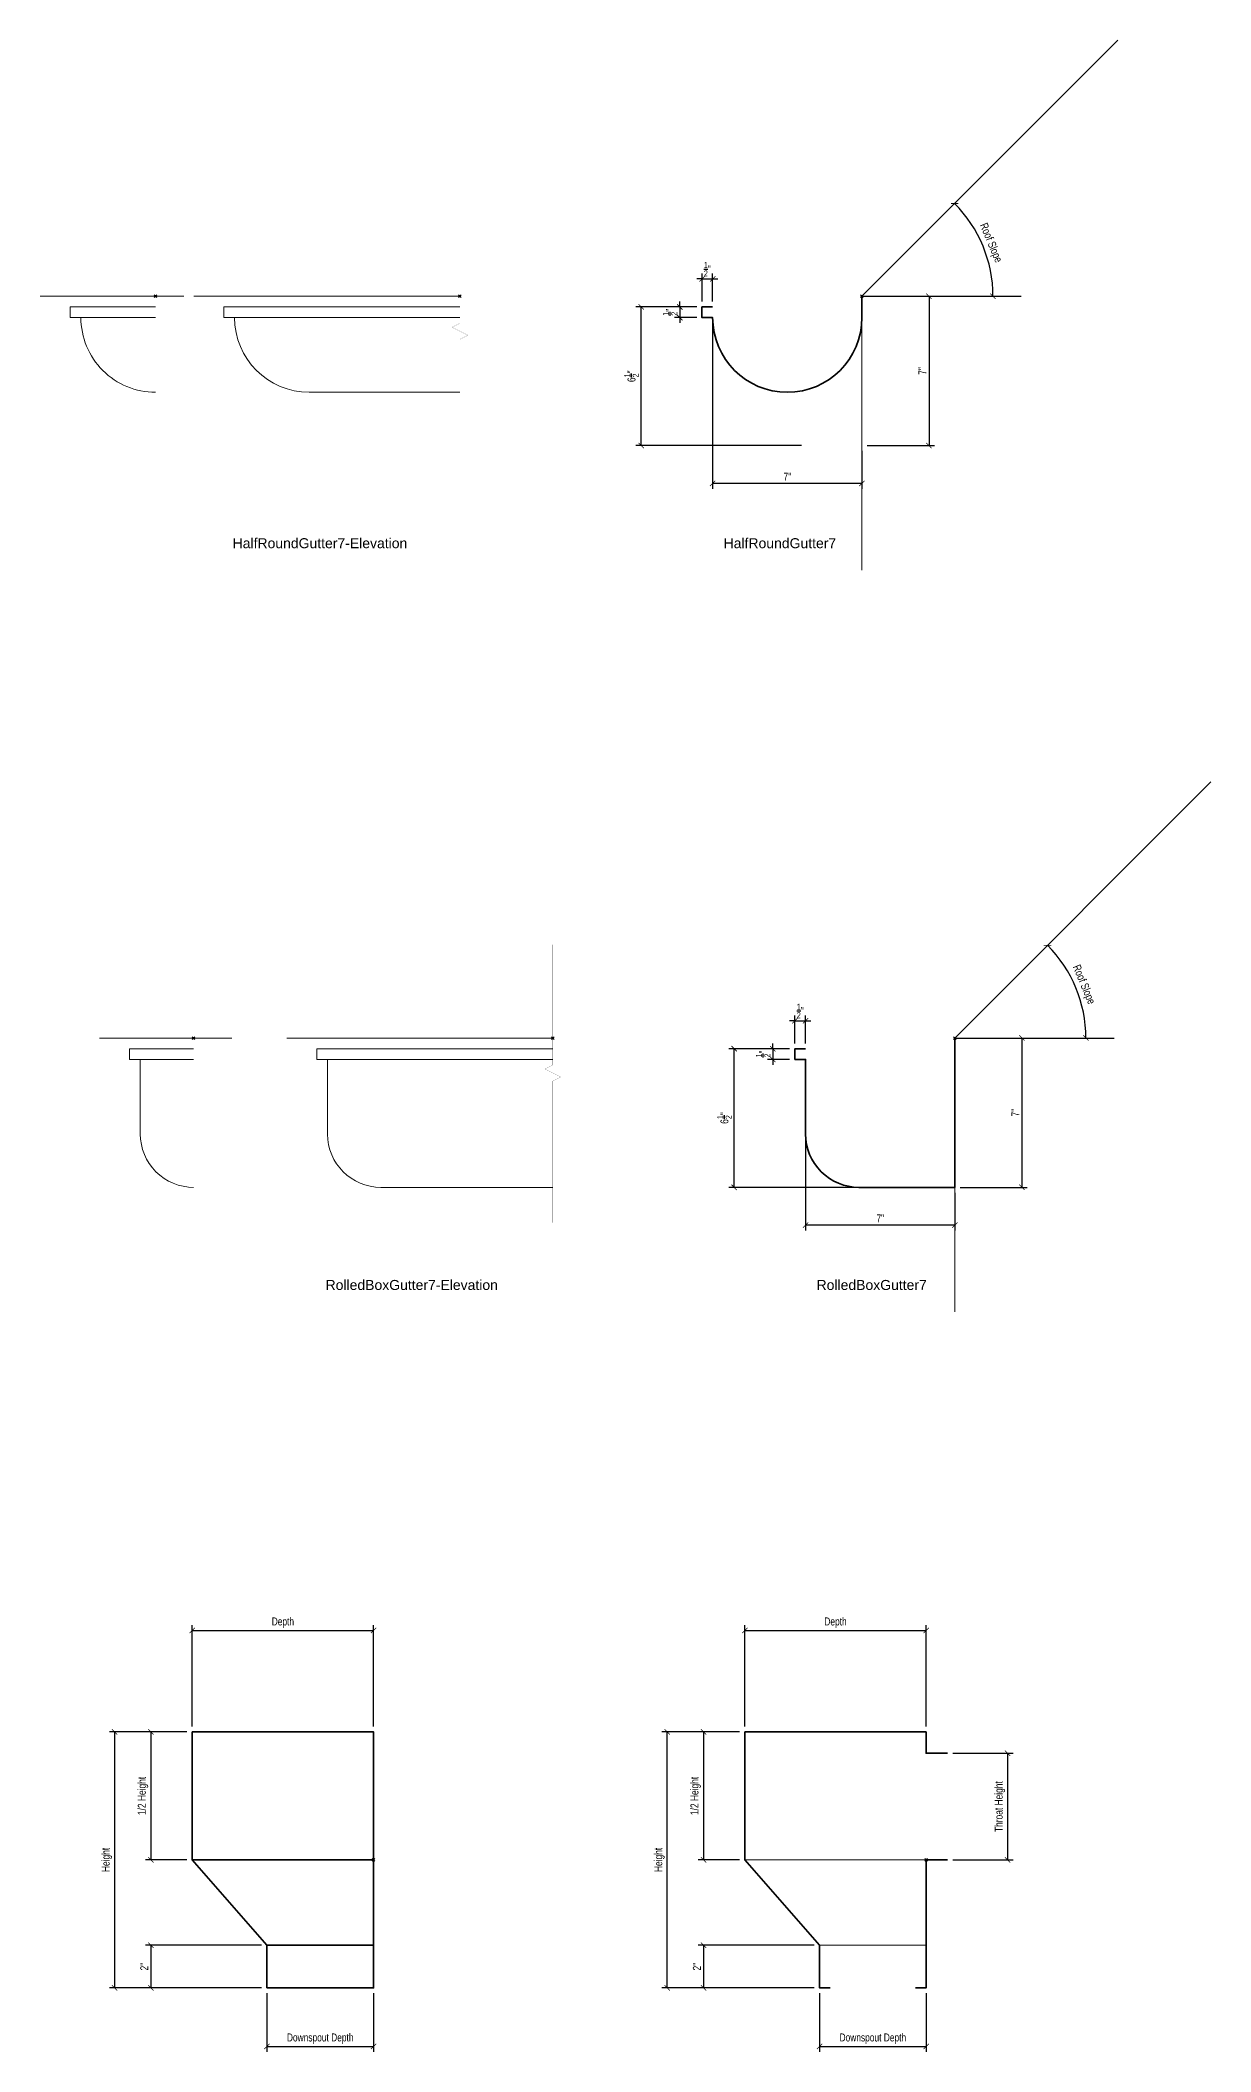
# Model space of a CAD drawing. Header units: inches. Extents: x 1550 to 1938, y 1113 to 1725.
# Drawn here: x 1727.2 to 1782.1, y 1409.5 to 1503.8 of the extents above; entities that cross this region are included whole.
import ezdxf
from ezdxf.enums import TextEntityAlignment as Align

# ---------------------------------------------------------------- set-up
doc = ezdxf.new("R2010")
doc.units = ezdxf.units.IN
doc.header["$LTSCALE"] = 4
doc.header["$MEASUREMENT"] = 0
doc.header["$PDMODE"] = 99
doc.header["$PDSIZE"] = 0.0625
doc.layers.get('Defpoints').update_dxf_attribs({"color": 121})
doc.layers.add('ANNSYMOBJ', color=131, linetype='Continuous')
doc.layers.add('DIMLINE', color=211, linetype='Continuous')
for name, color, linetype, lineweight in [('FINE', 90, 'Continuous', 18), ('HATCH', 190, 'Continuous', 18), ('MED', 31, 'Continuous', 35), ('Thin', 150, 'Continuous', 18), ('TITTXT', 213, 'Continuous', 50), ('Wide', 212, 'Continuous', 35), ('XLINE', 140, 'Continuous', 18)]:
    doc.layers.add(name, color=color, linetype=linetype, lineweight=lineweight)
doc.styles.add('Arch-Dim', font='arial.ttf', dxfattribs={"width": 0.75})
doc.styles.add('RomanS', font='romans.shx')
doc.dimstyles.new('Aec-Arch-I-3', dxfattribs={"dimscale": 4, "dimtxt": 0.09375, "dimasz": 0.0625, "dimexe": 0.0625, "dimexo": 0.0625, "dimgap": 0.03125, "dimtad": 1, "dimdec": 4, "dimzin": 3, "dimdsep": 46, "dimlunit": 4, "dimtxsty": 'Arch-Dim', "dimblk": 'ARCHTICK', "dimcen": 0.09375, "dimclrd": 8, "dimclre": 8, "dimazin": 2, "dimtfac": 0.75, "dimtdec": 4, "dimtix": 1, "dimtmove": 1, "dimatfit": 2, "dimldrblk": 'OPEN90', "dimfxl": 1, "dimtolj": 1, "dimtzin": 0, "dimarcsym": 0})

# ---------------------------------------------------------------- blocks, each defined once
blk = doc.blocks.new('Anno_Title_T2')
at = {"color": 0, "linetype": 'ByBlock', "lineweight": -2, "style": 'RomanS'}
blk.add_attdef('TITLE', (0, 0.5), '', height=1.25, dxfattribs=at)
blk.add_attdef('SCALE', text='', height=0.75, dxfattribs=at).set_placement((0, -0.5), align=Align.TOP_LEFT)
blk = doc.blocks.new('_ArchTick')
at = {"color": 0, "linetype": 'ByBlock', "const_width": 0.15}
blk.add_lwpolyline([(-0.5, -0.5), (0.5, 0.5)], dxfattribs=at)
blk = doc.blocks.new('*D300')
at = {"layer": 'Defpoints', "color": 0, "transparency": 16777216}
for p in [(1777.759, 1503.801), (1771.695, 1493.391), (1765.759, 1491.801), (1765.759, 1491.801), (1773.23, 1491.801)]:
    blk.add_point(p, dxfattribs=at)
at = {"layer": 'DIMLINE', "color": 8, "lineweight": -2, "transparency": 16777216}
blk.add_arc((1765.759, 1491.801), 6.145, 360, 45, dxfattribs=at)
at = {"layer": 'DIMLINE', "color": 8, "lineweight": -2, "transparency": 16777216, "xscale": 0.25, "yscale": 0.25, "zscale": 0.25}
for p, rotation in [((1770.104, 1496.146), 135.0000000000004), ((1771.904, 1491.801), 269.9999999999999)]:
    blk.add_blockref('_ArchTick', p, dxfattribs=dict(at, rotation=rotation))
at = {"layer": 'DIMLINE', "color": 0, "transparency": 16777216, "insert": (1771.776, 1494.293), "char_height": 0.375, "attachment_point": 5, "rotation": 292.5, "style": 'Arch-Dim'}
blk.add_mtext('\\A1;Roof Slope', dxfattribs=at)
blk = doc.blocks.new('_Open90')
at = {"color": 0, "linetype": 'ByBlock', "lineweight": -2}
for p, q in [((0, 0), (-1, 0)), ((-0.5, 0.5), (0, 0)), ((0, 0), (-0.5, -0.5))]:
    blk.add_line(p, q, dxfattribs=at)
blk = doc.blocks.new('*D301')
at = {"layer": 'Defpoints', "color": 0, "transparency": 16777216}
for p in [(1758.759, 1490.801), (1765.759, 1484.801), (1758.759, 1483.032)]:
    blk.add_point(p, dxfattribs=at)
at = {"layer": 'DIMLINE', "color": 8, "lineweight": -2, "transparency": 16777216}
for p, q in [((1758.759, 1490.551), (1758.759, 1482.782)), ((1765.759, 1484.551), (1765.759, 1482.782)), ((1765.759, 1483.032), (1758.759, 1483.032))]:
    blk.add_line(p, q, dxfattribs=at)
at = {"layer": 'DIMLINE', "color": 8, "lineweight": -2, "transparency": 16777216, "xscale": 0.25, "yscale": 0.25, "zscale": 0.25, "rotation": 180}
blk.add_blockref('_ArchTick', (1758.759, 1483.032), dxfattribs=at)
at = {"layer": 'DIMLINE', "color": 8, "lineweight": -2, "transparency": 16777216, "xscale": 0.25, "yscale": 0.25, "zscale": 0.25}
blk.add_blockref('_ArchTick', (1765.759, 1483.032), dxfattribs=at)
at = {"layer": 'DIMLINE', "color": 0, "transparency": 16777216, "insert": (1762.259, 1483.345), "char_height": 0.375, "attachment_point": 5, "style": 'Arch-Dim'}
blk.add_mtext('\\A1;7"', dxfattribs=at)
blk = doc.blocks.new('*D302')
at = {"layer": 'Defpoints', "color": 0, "transparency": 16777216}
for p in [(1765.759, 1491.801), (1765.759, 1484.801), (1768.904, 1484.801)]:
    blk.add_point(p, dxfattribs=at)
at = {"layer": 'DIMLINE', "color": 8, "lineweight": -2, "transparency": 16777216}
for p, q in [((1766.009, 1491.801), (1769.154, 1491.801)), ((1768.904, 1491.801), (1768.904, 1484.801)), ((1766.009, 1484.801), (1769.154, 1484.801))]:
    blk.add_line(p, q, dxfattribs=at)
at = {"layer": 'DIMLINE', "color": 8, "lineweight": -2, "transparency": 16777216, "xscale": 0.25, "yscale": 0.25, "zscale": 0.25}
for p, rotation in [((1768.904, 1491.801), 90), ((1768.904, 1484.801), 270)]:
    blk.add_blockref('_ArchTick', p, dxfattribs=dict(at, rotation=rotation))
at = {"layer": 'DIMLINE', "color": 0, "transparency": 16777216, "insert": (1768.592, 1488.301), "char_height": 0.375, "attachment_point": 5, "rotation": 90, "style": 'Arch-Dim'}
blk.add_mtext('\\A1;7"', dxfattribs=at)
blk = doc.blocks.new('*D303')
at = {"layer": 'Defpoints', "color": 0, "transparency": 16777216}
for p in [(1755.408, 1491.301), (1758.259, 1491.301), (1763.172, 1484.801)]:
    blk.add_point(p, dxfattribs=at)
at = {"layer": 'DIMLINE', "color": 8, "lineweight": -2, "transparency": 16777216}
for p, q in [((1758.009, 1491.301), (1755.158, 1491.301)), ((1755.408, 1484.801), (1755.408, 1491.301)), ((1762.922, 1484.801), (1755.158, 1484.801))]:
    blk.add_line(p, q, dxfattribs=at)
at = {"layer": 'DIMLINE', "color": 8, "lineweight": -2, "transparency": 16777216, "xscale": 0.25, "yscale": 0.25, "zscale": 0.25}
for p, rotation in [((1755.408, 1491.301), 90), ((1755.408, 1484.801), 270)]:
    blk.add_blockref('_ArchTick', p, dxfattribs=dict(at, rotation=rotation))
at = {"layer": 'DIMLINE', "color": 0, "transparency": 16777216, "insert": (1754.951, 1488.051), "char_height": 0.375, "attachment_point": 5, "rotation": 90, "style": 'Arch-Dim'}
blk.add_mtext('\\A1;6{\\H0.750000x;\\S1/2;}"', dxfattribs=at)
blk = doc.blocks.new('*D304')
at = {"layer": 'Defpoints', "color": 0, "transparency": 16777216}
for p in [(1758.759, 1492.613), (1758.259, 1491.301), (1758.759, 1491.301)]:
    blk.add_point(p, dxfattribs=at)
at = {"layer": 'DIMLINE', "color": 8, "lineweight": -2, "transparency": 16777216}
for p, q in [((1758.259, 1492.613), (1758.009, 1492.613)), ((1758.259, 1491.551), (1758.259, 1492.863)), ((1758.259, 1492.613), (1758.759, 1492.613)), ((1758.759, 1491.551), (1758.759, 1492.863)), ((1758.759, 1492.613), (1759.009, 1492.613))]:
    blk.add_line(p, q, dxfattribs=at)
at = {"layer": 'DIMLINE', "color": 8, "lineweight": -2, "transparency": 16777216, "xscale": 0.25, "yscale": 0.25, "zscale": 0.25}
blk.add_blockref('_ArchTick', (1758.259, 1492.613), dxfattribs=at)
at = {"layer": 'DIMLINE', "color": 8, "lineweight": -2, "transparency": 16777216, "xscale": 0.25, "yscale": 0.25, "zscale": 0.25, "rotation": 180}
blk.add_blockref('_ArchTick', (1758.759, 1492.613), dxfattribs=at)
at = {"layer": 'DIMLINE', "color": 0, "transparency": 16777216, "insert": (1758.509, 1493.067), "char_height": 0.375, "attachment_point": 5, "style": 'Arch-Dim'}
blk.add_mtext('\\A1;{\\H0.750000x;\\S1/2;}"', dxfattribs=at)
blk = doc.blocks.new('*D305')
at = {"layer": 'Defpoints', "color": 0, "transparency": 16777216}
for p in [(1757.218, 1490.801), (1758.259, 1491.301), (1758.259, 1490.801)]:
    blk.add_point(p, dxfattribs=at)
at = {"layer": 'DIMLINE', "color": 8, "lineweight": -2, "transparency": 16777216}
for p, q in [((1757.218, 1491.301), (1757.218, 1491.551)), ((1758.009, 1491.301), (1756.968, 1491.301)), ((1758.009, 1490.801), (1756.968, 1490.801)), ((1757.218, 1491.301), (1757.218, 1490.801)), ((1757.218, 1490.801), (1757.218, 1490.551))]:
    blk.add_line(p, q, dxfattribs=at)
at = {"layer": 'DIMLINE', "color": 8, "lineweight": -2, "transparency": 16777216, "xscale": 0.25, "yscale": 0.25, "zscale": 0.25}
for p, rotation in [((1757.218, 1491.301), 270), ((1757.218, 1490.801), 90)]:
    blk.add_blockref('_ArchTick', p, dxfattribs=dict(at, rotation=rotation))
at = {"layer": 'DIMLINE', "color": 0, "transparency": 16777216, "insert": (1756.764, 1491.051), "char_height": 0.375, "attachment_point": 5, "rotation": 90, "style": 'Arch-Dim'}
blk.add_mtext('\\A1;{\\H0.750000x;\\S1/2;}"', dxfattribs=at)
blk = doc.blocks.new('AecDtl_HalfRoundGutter7Section')
at = {"layer": 'Wide'}
blk.add_lwpolyline([(-7, -0.5), (-7.5, -0.5), (-7.5, -1), (-7, -1, 1), (0, -1), (0, 0), (6, 6)], format="xyb", dxfattribs=at)
blk = doc.blocks.new('*D312')
at = {"layer": 'Defpoints', "color": 0, "transparency": 16777216}
for p in [(1782.117, 1469.034), (1776.053, 1458.625), (1770.117, 1457.034), (1770.117, 1457.034), (1777.588, 1457.034)]:
    blk.add_point(p, dxfattribs=at)
at = {"layer": 'DIMLINE', "color": 8, "lineweight": -2, "transparency": 16777216}
blk.add_arc((1770.117, 1457.034), 6.145, 360, 45, dxfattribs=at)
at = {"layer": 'DIMLINE', "color": 8, "lineweight": -2, "transparency": 16777216, "xscale": 0.25, "yscale": 0.25, "zscale": 0.25}
for p, rotation in [((1774.462, 1461.38), 135), ((1776.262, 1457.034), 269.9999999999991)]:
    blk.add_blockref('_ArchTick', p, dxfattribs=dict(at, rotation=rotation))
at = {"layer": 'DIMLINE', "color": 0, "transparency": 16777216, "insert": (1776.134, 1459.527), "char_height": 0.375, "attachment_point": 5, "rotation": 292.5, "style": 'Arch-Dim'}
blk.add_mtext('\\A1;Roof Slope', dxfattribs=at)
blk = doc.blocks.new('AecDtl_RolledBoxGutter7Section')
at = {"layer": 'Wide'}
blk.add_lwpolyline([(6, 6), (0, 0), (0, -7), (-4.5, -7, -0.414214), (-7, -4.5), (-7, -1), (-7.5, -1), (-7.5, -0.5), (-7, -0.5)], format="xyb", dxfattribs=at)
blk = doc.blocks.new('*D324')
at = {"layer": 'Defpoints', "color": 0, "transparency": 16777216}
for p in [(1763.117, 1452.534), (1770.117, 1450.034), (1763.117, 1448.266)]:
    blk.add_point(p, dxfattribs=at)
at = {"layer": 'DIMLINE', "color": 8, "lineweight": -2, "transparency": 16777216}
for p, q in [((1763.117, 1452.284), (1763.117, 1448.016)), ((1770.117, 1449.784), (1770.117, 1448.016)), ((1770.117, 1448.266), (1763.117, 1448.266))]:
    blk.add_line(p, q, dxfattribs=at)
at = {"layer": 'DIMLINE', "color": 8, "lineweight": -2, "transparency": 16777216, "xscale": 0.25, "yscale": 0.25, "zscale": 0.25, "rotation": 180}
blk.add_blockref('_ArchTick', (1763.117, 1448.266), dxfattribs=at)
at = {"layer": 'DIMLINE', "color": 8, "lineweight": -2, "transparency": 16777216, "xscale": 0.25, "yscale": 0.25, "zscale": 0.25}
blk.add_blockref('_ArchTick', (1770.117, 1448.266), dxfattribs=at)
at = {"layer": 'DIMLINE', "color": 0, "transparency": 16777216, "insert": (1766.617, 1448.578), "char_height": 0.375, "attachment_point": 5, "style": 'Arch-Dim'}
blk.add_mtext('\\A1;7"', dxfattribs=at)
blk = doc.blocks.new('*D325')
at = {"layer": 'Defpoints', "color": 0, "transparency": 16777216}
for p in [(1770.117, 1457.034), (1770.117, 1450.034), (1773.262, 1450.034)]:
    blk.add_point(p, dxfattribs=at)
at = {"layer": 'DIMLINE', "color": 8, "lineweight": -2, "transparency": 16777216}
for p, q in [((1770.367, 1457.034), (1773.512, 1457.034)), ((1773.262, 1457.034), (1773.262, 1450.034)), ((1770.367, 1450.034), (1773.512, 1450.034))]:
    blk.add_line(p, q, dxfattribs=at)
at = {"layer": 'DIMLINE', "color": 8, "lineweight": -2, "transparency": 16777216, "xscale": 0.25, "yscale": 0.25, "zscale": 0.25}
for p, rotation in [((1773.262, 1457.034), 90), ((1773.262, 1450.034), 270)]:
    blk.add_blockref('_ArchTick', p, dxfattribs=dict(at, rotation=rotation))
at = {"layer": 'DIMLINE', "color": 0, "transparency": 16777216, "insert": (1772.95, 1453.534), "char_height": 0.375, "attachment_point": 5, "rotation": 90, "style": 'Arch-Dim'}
blk.add_mtext('\\A1;7"', dxfattribs=at)
blk = doc.blocks.new('*D326')
at = {"layer": 'Defpoints', "color": 0, "transparency": 16777216}
for p in [(1759.766, 1456.534), (1762.617, 1456.534), (1765.617, 1450.034)]:
    blk.add_point(p, dxfattribs=at)
at = {"layer": 'DIMLINE', "color": 8, "lineweight": -2, "transparency": 16777216}
for p, q in [((1762.367, 1456.534), (1759.516, 1456.534)), ((1759.766, 1450.034), (1759.766, 1456.534)), ((1765.367, 1450.034), (1759.516, 1450.034))]:
    blk.add_line(p, q, dxfattribs=at)
at = {"layer": 'DIMLINE', "color": 8, "lineweight": -2, "transparency": 16777216, "xscale": 0.25, "yscale": 0.25, "zscale": 0.25}
for p, rotation in [((1759.766, 1456.534), 90), ((1759.766, 1450.034), 270)]:
    blk.add_blockref('_ArchTick', p, dxfattribs=dict(at, rotation=rotation))
at = {"layer": 'DIMLINE', "color": 0, "transparency": 16777216, "insert": (1759.309, 1453.284), "char_height": 0.375, "attachment_point": 5, "rotation": 90, "style": 'Arch-Dim'}
blk.add_mtext('\\A1;6{\\H0.750000x;\\S1/2;}"', dxfattribs=at)
blk = doc.blocks.new('*D327')
at = {"layer": 'Defpoints', "color": 0, "transparency": 16777216}
for p in [(1763.117, 1457.846), (1762.617, 1456.534), (1763.117, 1456.534)]:
    blk.add_point(p, dxfattribs=at)
at = {"layer": 'DIMLINE', "color": 8, "lineweight": -2, "transparency": 16777216}
for p, q in [((1762.617, 1457.846), (1762.367, 1457.846)), ((1762.617, 1456.784), (1762.617, 1458.096)), ((1762.617, 1457.846), (1763.117, 1457.846)), ((1763.117, 1456.784), (1763.117, 1458.096)), ((1763.117, 1457.846), (1763.367, 1457.846))]:
    blk.add_line(p, q, dxfattribs=at)
at = {"layer": 'DIMLINE', "color": 8, "lineweight": -2, "transparency": 16777216, "xscale": 0.25, "yscale": 0.25, "zscale": 0.25}
blk.add_blockref('_ArchTick', (1762.617, 1457.846), dxfattribs=at)
at = {"layer": 'DIMLINE', "color": 8, "lineweight": -2, "transparency": 16777216, "xscale": 0.25, "yscale": 0.25, "zscale": 0.25, "rotation": 180}
blk.add_blockref('_ArchTick', (1763.117, 1457.846), dxfattribs=at)
at = {"layer": 'DIMLINE', "color": 0, "transparency": 16777216, "insert": (1762.867, 1458.301), "char_height": 0.375, "attachment_point": 5, "style": 'Arch-Dim'}
blk.add_mtext('\\A1;{\\H0.750000x;\\S1/2;}"', dxfattribs=at)
blk = doc.blocks.new('*D328')
at = {"layer": 'Defpoints', "color": 0, "transparency": 16777216}
for p in [(1761.576, 1456.034), (1762.617, 1456.534), (1762.617, 1456.034)]:
    blk.add_point(p, dxfattribs=at)
at = {"layer": 'DIMLINE', "color": 8, "lineweight": -2, "transparency": 16777216}
for p, q in [((1761.576, 1456.534), (1761.576, 1456.784)), ((1762.367, 1456.534), (1761.326, 1456.534)), ((1762.367, 1456.034), (1761.326, 1456.034)), ((1761.576, 1456.534), (1761.576, 1456.034)), ((1761.576, 1456.034), (1761.576, 1455.784))]:
    blk.add_line(p, q, dxfattribs=at)
at = {"layer": 'DIMLINE', "color": 8, "lineweight": -2, "transparency": 16777216, "xscale": 0.25, "yscale": 0.25, "zscale": 0.25}
for p, rotation in [((1761.576, 1456.534), 270), ((1761.576, 1456.034), 90)]:
    blk.add_blockref('_ArchTick', p, dxfattribs=dict(at, rotation=rotation))
at = {"layer": 'DIMLINE', "color": 0, "transparency": 16777216, "insert": (1761.122, 1456.284), "char_height": 0.375, "attachment_point": 5, "rotation": 90, "style": 'Arch-Dim'}
blk.add_mtext('\\A1;{\\H0.750000x;\\S1/2;}"', dxfattribs=at)
blk = doc.blocks.new('*D339')
at = {"layer": 'Defpoints', "color": 0, "transparency": 16777216}
for p in [(1742.856, 1429.267), (1734.356, 1424.51), (1742.856, 1424.51)]:
    blk.add_point(p, dxfattribs=at)
at = {"layer": 'DIMLINE', "color": 8, "lineweight": -2, "transparency": 16777216}
for p, q in [((1734.356, 1424.76), (1734.356, 1429.517)), ((1742.856, 1424.76), (1742.856, 1429.517)), ((1734.356, 1429.267), (1742.856, 1429.267))]:
    blk.add_line(p, q, dxfattribs=at)
at = {"layer": 'DIMLINE', "color": 8, "lineweight": -2, "transparency": 16777216, "xscale": 0.25, "yscale": 0.25, "zscale": 0.25, "rotation": 180}
blk.add_blockref('_ArchTick', (1734.356, 1429.267), dxfattribs=at)
at = {"layer": 'DIMLINE', "color": 8, "lineweight": -2, "transparency": 16777216, "xscale": 0.25, "yscale": 0.25, "zscale": 0.25}
blk.add_blockref('_ArchTick', (1742.856, 1429.267), dxfattribs=at)
at = {"layer": 'DIMLINE', "color": 0, "transparency": 16777216, "insert": (1738.606, 1429.632), "char_height": 0.375, "attachment_point": 5, "style": 'Arch-Dim'}
blk.add_mtext('\\A1;Depth', dxfattribs=at)
blk = doc.blocks.new('*D340')
at = {"layer": 'Defpoints', "color": 0, "transparency": 16777216}
for p in [(1730.718, 1424.51), (1734.356, 1424.51), (1737.856, 1412.51)]:
    blk.add_point(p, dxfattribs=at)
at = {"layer": 'DIMLINE', "color": 8, "lineweight": -2, "transparency": 16777216}
for p, q in [((1734.106, 1424.51), (1730.468, 1424.51)), ((1730.718, 1412.51), (1730.718, 1424.51)), ((1737.606, 1412.51), (1730.468, 1412.51))]:
    blk.add_line(p, q, dxfattribs=at)
at = {"layer": 'DIMLINE', "color": 8, "lineweight": -2, "transparency": 16777216, "xscale": 0.25, "yscale": 0.25, "zscale": 0.25}
for p, rotation in [((1730.718, 1424.51), 90), ((1730.718, 1412.51), 270)]:
    blk.add_blockref('_ArchTick', p, dxfattribs=dict(at, rotation=rotation))
at = {"layer": 'DIMLINE', "color": 0, "transparency": 16777216, "insert": (1730.35, 1418.51), "char_height": 0.375, "attachment_point": 5, "rotation": 90, "style": 'Arch-Dim'}
blk.add_mtext('\\A1;Height', dxfattribs=at)
blk = doc.blocks.new('*D341')
at = {"layer": 'Defpoints', "color": 0, "transparency": 16777216}
for p in [(1737.856, 1412.51), (1742.856, 1412.51), (1742.856, 1409.77)]:
    blk.add_point(p, dxfattribs=at)
at = {"layer": 'DIMLINE', "color": 8, "lineweight": -2, "transparency": 16777216}
for p, q in [((1737.856, 1412.26), (1737.856, 1409.52)), ((1742.856, 1412.26), (1742.856, 1409.52)), ((1737.856, 1409.77), (1742.856, 1409.77))]:
    blk.add_line(p, q, dxfattribs=at)
at = {"layer": 'DIMLINE', "color": 8, "lineweight": -2, "transparency": 16777216, "xscale": 0.25, "yscale": 0.25, "zscale": 0.25, "rotation": 180}
blk.add_blockref('_ArchTick', (1737.856, 1409.77), dxfattribs=at)
at = {"layer": 'DIMLINE', "color": 8, "lineweight": -2, "transparency": 16777216, "xscale": 0.25, "yscale": 0.25, "zscale": 0.25}
blk.add_blockref('_ArchTick', (1742.856, 1409.77), dxfattribs=at)
at = {"layer": 'DIMLINE', "color": 0, "transparency": 16777216, "insert": (1740.356, 1410.134), "char_height": 0.375, "attachment_point": 5, "style": 'Arch-Dim'}
blk.add_mtext('\\A1;Downspout Depth', dxfattribs=at)
blk = doc.blocks.new('*D342')
at = {"layer": 'Defpoints', "color": 0, "transparency": 16777216}
for p in [(1734.356, 1424.51), (1732.418, 1418.51), (1734.356, 1418.51)]:
    blk.add_point(p, dxfattribs=at)
at = {"layer": 'DIMLINE', "color": 8, "lineweight": -2, "transparency": 16777216}
for p, q in [((1734.106, 1424.51), (1732.168, 1424.51)), ((1732.418, 1424.51), (1732.418, 1418.51)), ((1734.106, 1418.51), (1732.168, 1418.51))]:
    blk.add_line(p, q, dxfattribs=at)
at = {"layer": 'DIMLINE', "color": 8, "lineweight": -2, "transparency": 16777216, "xscale": 0.25, "yscale": 0.25, "zscale": 0.25}
for p, rotation in [((1732.418, 1424.51), 90), ((1732.418, 1418.51), 270)]:
    blk.add_blockref('_ArchTick', p, dxfattribs=dict(at, rotation=rotation))
at = {"layer": 'DIMLINE', "color": 0, "transparency": 16777216, "insert": (1732.048, 1421.51), "char_height": 0.375, "attachment_point": 5, "rotation": 90, "style": 'Arch-Dim'}
blk.add_mtext('\\A1;1/2 Height', dxfattribs=at)
blk = doc.blocks.new('*D343')
at = {"layer": 'Defpoints', "color": 0, "transparency": 16777216}
for p in [(1737.856, 1414.51), (1732.418, 1412.51), (1737.856, 1412.51)]:
    blk.add_point(p, dxfattribs=at)
at = {"layer": 'DIMLINE', "color": 8, "lineweight": -2, "transparency": 16777216}
for p, q in [((1737.606, 1414.51), (1732.168, 1414.51)), ((1732.418, 1414.51), (1732.418, 1412.51)), ((1737.606, 1412.51), (1732.168, 1412.51))]:
    blk.add_line(p, q, dxfattribs=at)
at = {"layer": 'DIMLINE', "color": 8, "lineweight": -2, "transparency": 16777216, "xscale": 0.25, "yscale": 0.25, "zscale": 0.25}
for p, rotation in [((1732.418, 1414.51), 90), ((1732.418, 1412.51), 270)]:
    blk.add_blockref('_ArchTick', p, dxfattribs=dict(at, rotation=rotation))
at = {"layer": 'DIMLINE', "color": 0, "transparency": 16777216, "insert": (1732.105, 1413.51), "char_height": 0.375, "attachment_point": 5, "rotation": 90, "style": 'Arch-Dim'}
blk.add_mtext('\\A1;2"', dxfattribs=at)
blk = doc.blocks.new('*D344')
at = {"layer": 'Defpoints', "color": 0, "transparency": 16777216}
for p in [(1768.77, 1429.267), (1760.27, 1424.51), (1768.77, 1424.51)]:
    blk.add_point(p, dxfattribs=at)
at = {"layer": 'DIMLINE', "color": 8, "lineweight": -2, "transparency": 16777216}
for p, q in [((1760.27, 1424.76), (1760.27, 1429.517)), ((1768.77, 1424.76), (1768.77, 1429.517)), ((1760.27, 1429.267), (1768.77, 1429.267))]:
    blk.add_line(p, q, dxfattribs=at)
at = {"layer": 'DIMLINE', "color": 8, "lineweight": -2, "transparency": 16777216, "xscale": 0.25, "yscale": 0.25, "zscale": 0.25, "rotation": 180}
blk.add_blockref('_ArchTick', (1760.27, 1429.267), dxfattribs=at)
at = {"layer": 'DIMLINE', "color": 8, "lineweight": -2, "transparency": 16777216, "xscale": 0.25, "yscale": 0.25, "zscale": 0.25}
blk.add_blockref('_ArchTick', (1768.77, 1429.267), dxfattribs=at)
at = {"layer": 'DIMLINE', "color": 0, "transparency": 16777216, "insert": (1764.52, 1429.632), "char_height": 0.375, "attachment_point": 5, "style": 'Arch-Dim'}
blk.add_mtext('\\A1;Depth', dxfattribs=at)
blk = doc.blocks.new('*D345')
at = {"layer": 'Defpoints', "color": 0, "transparency": 16777216}
for p in [(1756.632, 1424.51), (1760.27, 1424.51), (1763.77, 1412.51)]:
    blk.add_point(p, dxfattribs=at)
at = {"layer": 'DIMLINE', "color": 8, "lineweight": -2, "transparency": 16777216}
for p, q in [((1760.02, 1424.51), (1756.382, 1424.51)), ((1756.632, 1412.51), (1756.632, 1424.51)), ((1763.52, 1412.51), (1756.382, 1412.51))]:
    blk.add_line(p, q, dxfattribs=at)
at = {"layer": 'DIMLINE', "color": 8, "lineweight": -2, "transparency": 16777216, "xscale": 0.25, "yscale": 0.25, "zscale": 0.25}
for p, rotation in [((1756.632, 1424.51), 90), ((1756.632, 1412.51), 270)]:
    blk.add_blockref('_ArchTick', p, dxfattribs=dict(at, rotation=rotation))
at = {"layer": 'DIMLINE', "color": 0, "transparency": 16777216, "insert": (1756.264, 1418.51), "char_height": 0.375, "attachment_point": 5, "rotation": 90, "style": 'Arch-Dim'}
blk.add_mtext('\\A1;Height', dxfattribs=at)
blk = doc.blocks.new('*D346')
at = {"layer": 'Defpoints', "color": 0, "transparency": 16777216}
for p in [(1763.77, 1412.51), (1768.77, 1412.51), (1768.77, 1409.77)]:
    blk.add_point(p, dxfattribs=at)
at = {"layer": 'DIMLINE', "color": 8, "lineweight": -2, "transparency": 16777216}
for p, q in [((1763.77, 1412.26), (1763.77, 1409.52)), ((1768.77, 1412.26), (1768.77, 1409.52)), ((1763.77, 1409.77), (1768.77, 1409.77))]:
    blk.add_line(p, q, dxfattribs=at)
at = {"layer": 'DIMLINE', "color": 8, "lineweight": -2, "transparency": 16777216, "xscale": 0.25, "yscale": 0.25, "zscale": 0.25, "rotation": 180}
blk.add_blockref('_ArchTick', (1763.77, 1409.77), dxfattribs=at)
at = {"layer": 'DIMLINE', "color": 8, "lineweight": -2, "transparency": 16777216, "xscale": 0.25, "yscale": 0.25, "zscale": 0.25}
blk.add_blockref('_ArchTick', (1768.77, 1409.77), dxfattribs=at)
at = {"layer": 'DIMLINE', "color": 0, "transparency": 16777216, "insert": (1766.27, 1410.134), "char_height": 0.375, "attachment_point": 5, "style": 'Arch-Dim'}
blk.add_mtext('\\A1;Downspout Depth', dxfattribs=at)
blk = doc.blocks.new('*D347')
at = {"layer": 'Defpoints', "color": 0, "transparency": 16777216}
for p in [(1760.27, 1424.51), (1758.332, 1418.51), (1760.27, 1418.51)]:
    blk.add_point(p, dxfattribs=at)
at = {"layer": 'DIMLINE', "color": 8, "lineweight": -2, "transparency": 16777216}
for p, q in [((1760.02, 1424.51), (1758.082, 1424.51)), ((1758.332, 1424.51), (1758.332, 1418.51)), ((1760.02, 1418.51), (1758.082, 1418.51))]:
    blk.add_line(p, q, dxfattribs=at)
at = {"layer": 'DIMLINE', "color": 8, "lineweight": -2, "transparency": 16777216, "xscale": 0.25, "yscale": 0.25, "zscale": 0.25}
for p, rotation in [((1758.332, 1424.51), 90), ((1758.332, 1418.51), 270)]:
    blk.add_blockref('_ArchTick', p, dxfattribs=dict(at, rotation=rotation))
at = {"layer": 'DIMLINE', "color": 0, "transparency": 16777216, "insert": (1757.962, 1421.51), "char_height": 0.375, "attachment_point": 5, "rotation": 90, "style": 'Arch-Dim'}
blk.add_mtext('\\A1;1/2 Height', dxfattribs=at)
blk = doc.blocks.new('*D348')
at = {"layer": 'Defpoints', "color": 0, "transparency": 16777216}
for p in [(1763.77, 1414.51), (1758.332, 1412.51), (1763.77, 1412.51)]:
    blk.add_point(p, dxfattribs=at)
at = {"layer": 'DIMLINE', "color": 8, "lineweight": -2, "transparency": 16777216}
for p, q in [((1763.52, 1414.51), (1758.082, 1414.51)), ((1758.332, 1414.51), (1758.332, 1412.51)), ((1763.52, 1412.51), (1758.082, 1412.51))]:
    blk.add_line(p, q, dxfattribs=at)
at = {"layer": 'DIMLINE', "color": 8, "lineweight": -2, "transparency": 16777216, "xscale": 0.25, "yscale": 0.25, "zscale": 0.25}
for p, rotation in [((1758.332, 1414.51), 90), ((1758.332, 1412.51), 270)]:
    blk.add_blockref('_ArchTick', p, dxfattribs=dict(at, rotation=rotation))
at = {"layer": 'DIMLINE', "color": 0, "transparency": 16777216, "insert": (1758.019, 1413.51), "char_height": 0.375, "attachment_point": 5, "rotation": 90, "style": 'Arch-Dim'}
blk.add_mtext('\\A1;2"', dxfattribs=at)
blk = doc.blocks.new('*D349')
at = {"layer": 'Defpoints', "color": 0, "transparency": 16777216}
for p in [(1769.77, 1423.51), (1772.593, 1423.51), (1769.77, 1418.51)]:
    blk.add_point(p, dxfattribs=at)
at = {"layer": 'DIMLINE', "color": 8, "lineweight": -2, "transparency": 16777216}
for p, q in [((1770.02, 1423.51), (1772.843, 1423.51)), ((1772.593, 1418.51), (1772.593, 1423.51)), ((1770.02, 1418.51), (1772.843, 1418.51))]:
    blk.add_line(p, q, dxfattribs=at)
at = {"layer": 'DIMLINE', "color": 8, "lineweight": -2, "transparency": 16777216, "xscale": 0.25, "yscale": 0.25, "zscale": 0.25}
for p, rotation in [((1772.593, 1423.51), 90), ((1772.593, 1418.51), 270)]:
    blk.add_blockref('_ArchTick', p, dxfattribs=dict(at, rotation=rotation))
at = {"layer": 'DIMLINE', "color": 0, "transparency": 16777216, "insert": (1772.225, 1421.01), "char_height": 0.375, "attachment_point": 5, "rotation": 90, "style": 'Arch-Dim'}
blk.add_mtext('\\A1;Throat Height', dxfattribs=at)
blk = doc.blocks.new('AecDtl_HlfRndGut7Elev')
at = {"layer": 'Thin'}
for p, q in [((-4, -0.5), (0, -0.5)), ((-3.5, -1), (0, -1))]:
    blk.add_line(p, q, dxfattribs=at)
blk.add_lwpolyline([(-4, -0.5), (-4, -1), (-3.5, -1)], dxfattribs=at)
blk.add_lwpolyline([(0, -4.5, -0.414214), (-3.5, -1), (-4, -1), (-4, -0.5)], format="xyb", dxfattribs=at)
blk = doc.blocks.new('AecDtl_RolBoxGut7Elev')
at = {"layer": 'Thin'}
for p, q in [((-3, -0.5), (0, -0.5)), ((-2.5, -1), (0, -1))]:
    blk.add_line(p, q, dxfattribs=at)
blk.add_lwpolyline([(-3, -0.5), (-3, -1), (-2.5, -1), (-2.5, -4.5)], dxfattribs=at)
blk.add_lwpolyline([(0, -7, -0.414214), (-2.5, -4.5, 1)], format="xyb", dxfattribs=at)

msp = doc.modelspace()

# ---------------------------------------------------------------- linework, layer by layer
at = {"layer": 'ANNSYMOBJ', "const_width": 0.00375}
for points in [[(1746.90707, 1496.17041), (1746.90707, 1492.03569), (1746.90707, 1490.53569), (1746.53207, 1490.34819), (1747.28207, 1489.97319), (1746.90707, 1489.78569), (1746.90707, 1485.28569), (1746.90707, 1483.15096)], [(1751.26526, 1461.40391), (1751.26526, 1457.26918), (1751.26526, 1455.76918), (1750.89026, 1455.58168), (1751.64026, 1455.20668), (1751.26526, 1455.01918), (1751.26526, 1450.51918), (1751.26526, 1448.38445)]]:
    msp.add_lwpolyline(points, dxfattribs=at)
at = {"layer": 'DIMLINE'}
for p, q in [((1765.75868, 1491.80081), (1773.23028, 1491.80081)), ((1770.11687, 1457.03431), (1777.58847, 1457.03431))]:
    msp.add_line(p, q, dxfattribs=at)
at = {"layer": 'FINE'}
for points in [[(1765.75868, 1478.96557), (1765.75868, 1491.80081), (1777.75868, 1503.80081)], [(1733.95829, 1491.80081), (1727.22636, 1491.80081)], [(1746.90707, 1491.80081), (1734.43355, 1491.80081)], [(1770.11687, 1444.19906), (1770.11687, 1457.03431), (1782.11687, 1469.03431)], [(1736.21874, 1457.03431), (1730.01253, 1457.03431)], [(1751.26526, 1457.03431), (1738.79174, 1457.03431)]]:
    msp.add_lwpolyline(points, dxfattribs=at)
at = {"layer": 'HATCH'}
for points in [[(1760.27003, 1418.51025), (1768.77003, 1418.51025)], [(1763.77003, 1414.51025), (1768.77003, 1414.51025)]]:
    msp.add_lwpolyline(points, dxfattribs=at)
at = {"layer": 'MED'}
for p, q in [((1734.35598, 1424.51025), (1734.35598, 1418.51025)), ((1737.85598, 1414.51025), (1737.85598, 1412.51025))]:
    msp.add_line(p, q, dxfattribs=at)
for points in [[(1737.85598, 1412.51025), (1742.85598, 1412.51025), (1742.85598, 1424.51025), (1734.35598, 1424.51025)], [(1734.35598, 1418.51025), (1737.85598, 1414.51025)], [(1734.35598, 1418.51025), (1742.85598, 1418.51025)], [(1737.85598, 1414.51025), (1742.85598, 1414.51025)]]:
    msp.add_lwpolyline(points, dxfattribs=at)
at = {"layer": 'Thin'}
for p, q in [((1735.84101, 1491.30081), (1746.90707, 1491.30081)), ((1736.34101, 1490.80081), (1746.90707, 1490.80081)), ((1739.84101, 1487.30081), (1746.90707, 1487.30081)), ((1740.1992, 1456.53431), (1751.26526, 1456.53431)), ((1740.6992, 1456.03431), (1751.26526, 1456.03431)), ((1743.1992, 1450.03431), (1751.26526, 1450.03431))]:
    msp.add_line(p, q, dxfattribs=at)
for points in [[(1735.84101, 1491.30081), (1735.84101, 1490.80081), (1736.34101, 1490.80081)], [(1740.1992, 1456.53431), (1740.1992, 1456.03431), (1740.6992, 1456.03431), (1740.6992, 1452.53431)]]:
    msp.add_lwpolyline(points, dxfattribs=at)
for points in [[(1739.84101, 1487.30081, -0.41421356), (1736.34101, 1490.80081), (1735.84101, 1490.80081), (1735.84101, 1491.30081)], [(1743.1992, 1450.03431, -0.41421356), (1740.6992, 1452.53431, 1)]]:
    msp.add_lwpolyline(points, format="xyb", dxfattribs=at)
at = {"layer": 'Wide'}
for points in [[(1769.77003, 1423.51025), (1768.77003, 1423.51025), (1768.77003, 1424.51025), (1760.27003, 1424.51025), (1760.27003, 1418.51025), (1763.77003, 1414.51025), (1763.77003, 1412.51025), (1764.27003, 1412.51025)], [(1768.27003, 1412.51025), (1768.77003, 1412.51025), (1768.77003, 1418.51025), (1769.77003, 1418.51025)]]:
    msp.add_lwpolyline(points, dxfattribs=at)
at = {"layer": 'XLINE'}
for p in [(1732.63383, 1491.80081), (1746.90707, 1491.80081), (1765.75868, 1491.80081), (1734.41999, 1457.03431), (1751.26526, 1457.03431), (1770.11687, 1457.03431), (1742.85598, 1418.51025), (1768.77003, 1418.51025)]:
    msp.add_point(p, dxfattribs=at)

# ---------------------------------------------------------------- block references
for name, p in [('AecDtl_HalfRoundGutter7Section', (1765.75868, 1491.80081)), ('AecDtl_HlfRndGut7Elev', (1732.63383, 1491.80081)), ('AecDtl_RolledBoxGutter7Section', (1770.11687, 1457.03431)), ('AecDtl_RolBoxGut7Elev', (1734.41999, 1457.03431))]:
    msp.add_blockref(name, p)
at = {"layer": 'TITTXT'}
ref = msp.add_blockref('Anno_Title_T2', (1736.25053, 1479.80482), dxfattribs=dict(at, xscale=0.375, yscale=0.375, zscale=0.375))
ref.add_attrib('TITLE', 'HalfRoundGutter7-Elevation', (1736.25053, 1479.99232), dxfattribs={"layer": '0', "color": 0, "linetype": 'ByBlock', "lineweight": -2, "height": 0.46875, "style": 'Arch-Dim'})
ref = msp.add_blockref('Anno_Title_T2', (1759.27343, 1479.80482), dxfattribs=dict(at, xscale=0.375, yscale=0.375, zscale=0.375))
ref.add_attrib('TITLE', 'HalfRoundGutter7', (1759.27343, 1479.99232), dxfattribs={"layer": '0', "color": 0, "linetype": 'ByBlock', "lineweight": -2, "height": 0.46875, "style": 'Arch-Dim'})
ref = msp.add_blockref('Anno_Title_T2', (1740.60873, 1445.03831), dxfattribs=dict(at, xscale=0.375, yscale=0.375, zscale=0.375))
ref.add_attrib('TITLE', 'RolledBoxGutter7-Elevation', (1740.60873, 1445.22581), dxfattribs={"layer": '0', "color": 0, "linetype": 'ByBlock', "lineweight": -2, "height": 0.46875, "style": 'Arch-Dim'})
ref = msp.add_blockref('Anno_Title_T2', (1763.63163, 1445.03831), dxfattribs=dict(at, xscale=0.375, yscale=0.375, zscale=0.375))
ref.add_attrib('TITLE', 'RolledBoxGutter7', (1763.63163, 1445.22581), dxfattribs={"layer": '0', "color": 0, "linetype": 'ByBlock', "lineweight": -2, "height": 0.46875, "style": 'Arch-Dim'})

# ---------------------------------------------------------------- dimensions: what is measured, and where the dimension line sits
at = {"layer": 'DIMLINE'}
for base, line1, line2, picture, middle in [((1771.69468, 1493.39136), ((1765.75868, 1491.80081), (1777.75868, 1503.80081)), ((1765.75868, 1491.80081), (1773.23028, 1491.80081)), '*D300', (1771.77605, 1494.29329)), ((1776.05287, 1458.62485), ((1770.11687, 1457.03431), (1782.11687, 1469.03431)), ((1770.11687, 1457.03431), (1777.58847, 1457.03431)), '*D312', (1776.13424, 1459.52678))]:
    dim = msp.add_angular_dim_2l(base=base, line1=line1, line2=line2, text='Roof Slope', dimstyle='Aec-Arch-I-3', dxfattribs=at)
    dim.commit()
    dim.dimension.update_dxf_attribs({"geometry": picture, "text_midpoint": middle})
for base, p1, p2, picture, middle in [((1758.75868, 1492.61298), (1758.25868, 1491.30081), (1758.75868, 1491.30081), '*D304', (1758.50868, 1493.06725)), ((1758.75868, 1483.03226), (1765.75868, 1484.80081), (1758.75868, 1490.80081), '*D301', (1762.25868, 1483.34476)), ((1763.11687, 1457.84647), (1762.61687, 1456.53431), (1763.11687, 1456.53431), '*D327', (1762.86687, 1458.30075)), ((1763.11687, 1448.26575), (1770.11687, 1450.03431), (1763.11687, 1452.53431), '*D324', (1766.61687, 1448.57825))]:
    dim = msp.add_linear_dim(base=base, p1=p1, p2=p2, dimstyle='Aec-Arch-I-3', dxfattribs=at)
    dim.commit()
    dim.dimension.update_dxf_attribs({"geometry": picture, "text_midpoint": middle})
for base, p1, p2, picture, middle in [((1757.21821, 1490.80081), (1758.25868, 1491.30081), (1758.25868, 1490.80081), '*D305', (1756.76394, 1491.05081)), ((1768.90408, 1484.80081), (1765.75868, 1491.80081), (1765.75868, 1484.80081), '*D302', (1768.59158, 1488.30081)), ((1755.40802, 1491.30081), (1763.17199, 1484.80081), (1758.25868, 1491.30081), '*D303', (1754.95054, 1488.05081)), ((1759.76621, 1456.53431), (1765.61687, 1450.03431), (1762.61687, 1456.53431), '*D326', (1759.30874, 1453.28431)), ((1761.5764, 1456.03431), (1762.61687, 1456.53431), (1762.61687, 1456.03431), '*D328', (1761.12213, 1456.28431)), ((1773.26227, 1450.03431), (1770.11687, 1457.03431), (1770.11687, 1450.03431), '*D325', (1772.94977, 1453.53431)), ((1732.41836, 1412.51025), (1737.85598, 1414.51025), (1737.85598, 1412.51025), '*D343', (1732.10509, 1413.51025)), ((1758.33241, 1412.51025), (1763.77003, 1414.51025), (1763.77003, 1412.51025), '*D348', (1758.01914, 1413.51025))]:
    dim = msp.add_linear_dim(base=base, p1=p1, p2=p2, angle=90, dimstyle='Aec-Arch-I-3', dxfattribs=at)
    dim.commit()
    dim.dimension.update_dxf_attribs({"geometry": picture, "text_midpoint": middle})
for base, p1, p2, text, picture, middle in [((1742.85598, 1429.26721), (1734.35598, 1424.51025), (1742.85598, 1424.51025), 'Depth', '*D339', (1738.60598, 1429.63176)), ((1768.77003, 1429.26721), (1760.27003, 1424.51025), (1768.77003, 1424.51025), 'Depth', '*D344', (1764.52003, 1429.63176)), ((1742.85598, 1409.76963), (1737.85598, 1412.51025), (1742.85598, 1412.51025), 'Downspout Depth', '*D341', (1740.35598, 1410.13419)), ((1768.77003, 1409.76963), (1763.77003, 1412.51025), (1768.77003, 1412.51025), 'Downspout Depth', '*D346', (1766.27003, 1410.13419))]:
    dim = msp.add_linear_dim(base=base, p1=p1, p2=p2, text=text, dimstyle='Aec-Arch-I-3', dxfattribs=at)
    dim.commit()
    dim.dimension.update_dxf_attribs({"geometry": picture, "text_midpoint": middle})
for base, p1, p2, text, picture, middle in [((1730.71805, 1424.51025), (1737.85598, 1412.51025), (1734.35598, 1424.51025), 'Height', '*D340', (1730.35042, 1418.51025)), ((1732.41836, 1418.51025), (1734.35598, 1424.51025), (1734.35598, 1418.51025), '1/2 Height', '*D342', (1732.04754, 1421.51025)), ((1756.6321, 1424.51025), (1763.77003, 1412.51025), (1760.27003, 1424.51025), 'Height', '*D345', (1756.26447, 1418.51025)), ((1758.33241, 1418.51025), (1760.27003, 1424.51025), (1760.27003, 1418.51025), '1/2 Height', '*D347', (1757.96159, 1421.51025)), ((1772.59264, 1423.51025), (1769.77003, 1418.51025), (1769.77003, 1423.51025), 'Throat Height', '*D349', (1772.22501, 1421.01025))]:
    dim = msp.add_linear_dim(base=base, p1=p1, p2=p2, angle=90, text=text, dimstyle='Aec-Arch-I-3', dxfattribs=at)
    dim.commit()
    dim.dimension.update_dxf_attribs({"geometry": picture, "text_midpoint": middle})

doc.saveas('drawing.dxf')
